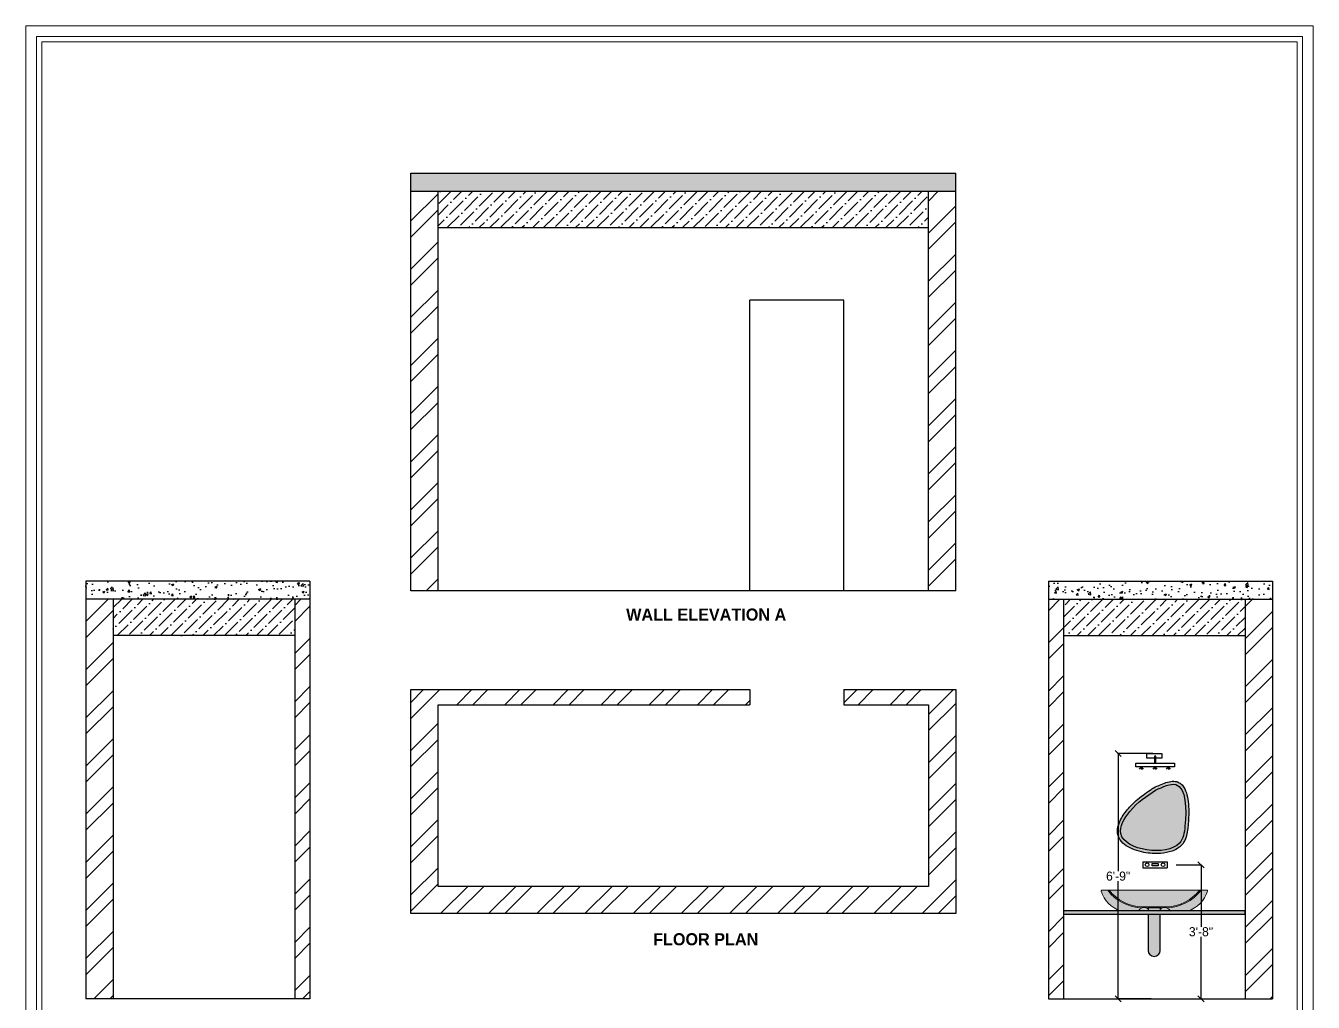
# Model space of a CAD drawing. Header units: inches. Extents: x 9636 to 21597, y -10243 to 557.
# Drawn here: x 16481.2 to 16906.5, y -9520.7 to -9198 of the extents above; entities that cross this region are included whole.
import ezdxf

# ---------------------------------------------------------------- set-up
doc = ezdxf.new("R2010")
doc.units = ezdxf.units.IN
doc.header["$MEASUREMENT"] = 0
doc.layers.add('.', color=30, linetype='Continuous')
doc.layers.add('IEL-HATCH-002', color=7, linetype='Continuous')
doc.layers.add('FURNI', color=140, linetype='Continuous', lineweight=18)
doc.layers.add('OUTLINE', color=7, linetype='Continuous', lineweight=5)
doc.styles.add('HEMI', font='stylu.ttf')
doc.styles.get("Standard").update_dxf_attribs({"font": 'arial.ttf'})
doc.dimstyles.get("Standard").update_dxf_attribs({"dimtxt": 0.18, "dimasz": 0.18, "dimexe": 0.18, "dimexo": 0.0625, "dimgap": 0.09, "dimtad": 0, "dimtih": 1, "dimtoh": 1, "dimdec": 0, "dimzin": 0, "dimdsep": 46, "dimlunit": 4, "dimtxsty": 'Standard', "dimcen": 0.09, "dimadec": 0, "dimazin": 0, "dimtfac": 1, "dimtdec": 0, "dimtofl": 0, "dimtmove": 0, "dimatfit": 3, "dimfxl": 1, "dimtolj": 1, "dimtzin": 0, "dimarcsym": 0})
pattern_1 = [(45, (10404.88425620699, -15306.9802713653), (-7.954951288348661, 7.954951288348661), []), (45, (10410.18755705699, -15306.9802713653), (-7.954951288348661, 7.954951288348661), [])]
pattern_2 = [(49.99999999999999, (10404.88425620699, -15306.9802713653), (7.172601826007535, -0.6275213498259511), [0.75, -8.25]), (355, (10404.88425620699, -15306.9802713653), (-1.38751333613, 7.521921337000118), [0.6, -6.6]), (100.45144446, (10405.48197301699, -15307.0325648053), (5.78508846727112, 6.894399909686294), [0.6374019199999995, -7.011421119999996]), (46.18420000000001, (10404.88425620699, -15304.9802713653), (10.67241330671572, -1.655192807930765), [1.125, -12.375]), (96.63563549, (10405.77362365699, -15305.1182044353), (9.346619456742284, 9.741186007745505), [0.95610342, -10.5171376]), (351.1841639899999, (10404.88425620699, -15304.9802713653), (9.346619450547731, 9.741186002699902), [0.9, -9.90000001]), (21, (10405.88425620699, -15305.4802713653), (5.969070521184617, -4.026188906653388), [0.75, -8.25]), (326.0000000000001, (10405.88425620699, -15305.4802713653), (2.433153319215817, 7.25150045046853), [0.6, -6.6]), (71.45144474, (10406.381678747, -15305.8157871053), (8.402223767299711, 3.225311528063538), [0.6374019000000001, -7.01142112]), (37.50000000000001, (10404.88425620699, -15306.9802713653), (0.1215985531729067, 3.328938538313115), [0, -6.52, 0, -6.7, 0, -6.625]), (7.499999999999999, (10404.88425620699, -15306.9802713653), (2.630695374421486, 3.944117118823602), [0, -3.82, 0, -6.37, 0, -2.525]), (327.5, (10402.654256207, -15306.9802713653), (5.33822436172409, -0.2255487173437976), [0, -2.5, 0, -7.8, 0, -10.35]), (317.5, (10401.654256207, -15306.9802713653), (5.831861693423862, 1.001049823323177), [0, -3.25, 0, -5.18, 0, -7.35])]
pattern_3 = [(45, (10404.88425620699, -15306.9802713653), (1.325825214724776, 4.861359120657514), [6.25, -1.25, 0, -1.25])]
pattern_4 = [(0, (47628.26238259641, 43610.36367657769), (0, 6.985), [5.08, -1.905]), (90, (47628.26238259641, 43610.36367657769), (-6.985, 4.277078946022131e-16), [5.08, -1.905])]

# ---------------------------------------------------------------- blocks, each defined once
blk = doc.blocks.new('KKU')
h = blk.add_hatch()
h.set_pattern_fill('ANGLE')
h.set_pattern_definition(pattern_4)
h.paths.add_polyline_path([(45768.61984609746, 44314.64246063719), (45768.61989512133, 44314.64171183629), (45768.64208294493, 44314.32422422003), (45769.30892289474, 44314.32422422003), (45769.30892289474, 44314.3692372738, 0.3188407789894704), (45769.21004176855, 44314.50853709389, 0.05658871760532751)])
h.paths.add_polyline_path([(45768.0062681121, 44314.63966782465, 0.05430589399828516), (45767.44032933284, 44314.50853709371, 0.3188407787352452), (45767.34144820659, 44314.3692372738), (45767.34144820668, 44314.32422422003), (45767.98422313555, 44314.32422422003)])
at = {"true_color": 0x636466}
h = blk.add_hatch(dxfattribs=at)
h.set_pattern_fill('ANGLE', color=251)
h.set_pattern_definition(pattern_4)
h.paths.add_polyline_path([(45768.42811782991, 44314.65645554881), (45768.41070164242, 44314.90773033031, 0.4142135623730933), (45768.3011205298, 44315.01731144293, 0.5964017716018684), (45768.21548938101, 44314.90607032664), (45768.19818825056, 44314.65645554881), (45768.09559335681, 44313.48264894867), (45768.524700092, 44313.48264894867)])
at = {"true_color": 0xf8f8f6}
h = blk.add_hatch(color=7, dxfattribs=at)
h.dxf.hatch_style = 1
edge = h.paths.add_edge_path()
edge.add_line((45752.59222126332, 44309.34928869751), (45750.71364452882, 44309.3499211957))
edge.add_arc((45750.71364452881, 44309.05899641666), 0.2909247790355494, 90, 186.6497480122819)
edge.add_arc((45759.93867276151, 44311.92464894953), 9.945968937223727, 196.9483316276272, 251.5688589944916)
edge.add_arc((45759.93867276215, 44311.92464895154), 9.945968939332323, 251.5688589946186, 252.484804792136)
edge.add_line((45756.94534667332, 44302.43980329817), (45762.72315752012, 44302.43928165627))
edge.add_arc((45764.60935499011, 44301.46788262419), 2.12164016159734, 107.1631084750718, 152.7513564692017, ccw=False)
edge.add_arc((45764.24661470973, 44318.01678864889), 14.5241330898273, 216.6385853500288, 268.9610990050063, ccw=False)
at = {"true_color": 0xeaeaeb}
h = blk.add_hatch(color=254, dxfattribs=at)
h.dxf.hatch_style = 1
h.paths.add_polyline_path([(45783.41043809806, 44309.33891250911), (45782.95377525436, 44309.33906626296, -0.2266592127884544), (45772.04141679061, 44303.85903375273), (45770.69195152926, 44303.85903375273), (45769.8962027762, 44303.49537777893), (45769.8962027762, 44302.96349511157, -0.2789183185884859), (45772.02710939458, 44303.49504310307, 0.2321162475733865)])
h.paths.add_polyline_path([(45765.31843189568, 44303.85903375273), (45763.96896663433, 44303.85903375273, -0.2268956476491794), (45753.04880725253, 44309.34913496953), (45752.59222126332, 44309.34928869751, 0.2323509107070786), (45763.98327403035, 44303.49504310307, -0.2789183185870224), (45766.11418064874, 44302.96349511157), (45766.11418064874, 44303.49537777893)])
at = {"true_color": 0xf8f8f6}
h = blk.add_hatch(color=7, dxfattribs=at)
h.dxf.hatch_style = 1
h.paths.add_polyline_path([(45782.95377525436, 44309.33906626296), (45753.04880725253, 44309.34913496953, 0.2268956476491779), (45763.96896663433, 44303.85903375273), (45768.00519171247, 44303.85903375273), (45772.04141679061, 44303.85903375273, 0.226659212788456)])
at = {"true_color": 0xadddf7}
h = blk.add_hatch(dxfattribs=at)
h.set_pattern_fill('ANGLE', color=141)
h.set_pattern_definition(pattern_4)
h.paths.add_polyline_path([(45768.93846954223, 44311.90771019266), (45768.89209267795, 44311.97160493447), (45768.80277850914, 44312.02830025898), (45768.67715105918, 44312.07359133173), (45768.52452754137, 44312.10411912205), (45768.35622734384, 44312.11761952292), (45768.1847325222, 44312.11309127184), (45768.02276206299, 44312.09087020768), (45767.88232857401, 44312.05260436615), (45767.77384736473, 44312.00113174888), (45767.70536399038, 44311.9402698447), (45767.68195754938, 44311.87453250277), (45767.70536399038, 44311.80879516048), (45767.77384736473, 44311.74793325667), (45767.88232857401, 44311.69646063903), (45768.02276206299, 44311.65819479713), (45768.1847325222, 44311.63597373371), (45768.35622734384, 44311.63144548226), (45768.52452754137, 44311.64494588349), (45768.67715105918, 44311.67547367382), (45768.80277850914, 44311.72076474656), (45768.89209267795, 44311.77746007071), (45768.93846954223, 44311.84135481252)])
at = {"true_color": 0xf8f8f6}
h = blk.add_hatch(color=7, dxfattribs=at)
h.dxf.hatch_style = 1
edge = h.paths.add_edge_path()
edge.add_arc((45785.29321519132, 44309.04787144607), 0.2909247790357934, 353.3502519876788, 446.5622715788655)
edge.add_line((45785.31066011365, 44309.33827272317), (45783.41043809806, 44309.3389125091))
edge.add_arc((45771.76376871521, 44318.01678864889), 14.52413308982713, 271.03890099502416, 323.31038592493, ccw=False)
edge.add_arc((45771.40102843484, 44301.46788262419), 2.12164016159727, 27.24864353079829, 72.83689152494082, ccw=False)
edge.add_line((45773.28722590482, 44302.43928165628), (45779.06343531171, 44302.43980329818))
edge.add_arc((45776.07188276617, 44311.92502451788), 9.945793493706097, 287.5048007174934, 288.4106744441632)
edge.add_arc((45776.07188276664, 44311.9250245164), 9.945793492160345, 288.4106744442572, 342.9820869962536)
at = {"true_color": 0xeaeaeb}
h = blk.add_hatch(color=254, dxfattribs=at)
h.dxf.hatch_style = 1
h.paths.add_polyline_path([(45766.11418064874, 44302.96349511157, 0.5091258853118577), (45762.72315752012, 44302.43928165628), (45766.11418064874, 44302.43928165628)])
h.paths.add_polyline_path([(45769.8962027762, 44302.96349511157), (45769.8962027762, 44302.43928165628), (45773.28722590482, 44302.43928165628, 0.5091258853136285)])
at = {"true_color": 0xf8f8f6}
h = blk.add_hatch(color=7, dxfattribs=at)
h.dxf.hatch_style = 1
h.paths.add_polyline_path([(45769.8962027762, 44303.49537777893), (45768.00519171247, 44303.49537777893), (45766.11418064874, 44303.49537777893), (45766.11418064874, 44302.43928165628), (45769.8962027762, 44302.43928165628)])
h.paths.add_polyline_path([(45770.69195152926, 44303.85903375273), (45768.00519171247, 44303.85903375273), (45765.31843189568, 44303.85903375273), (45766.11418064874, 44303.49537777893), (45768.00519171247, 44303.49537777893), (45769.8962027762, 44303.49537777893)])
for p, q in [((45750.71364452881, 44309.3499211957, 1.102764133773254e-05), (45785.31066011365, 44309.33827272317, 1.102764133773254e-05)), ((45756.94534667332, 44302.43980329817, 1.102764133773254e-05), (45779.06343531171, 44302.43980329817, 1.102764133773254e-05)), ((45756.94534667332, 44302.43980329817, 1.102764133773254e-05), (45779.06343531171, 44302.43980329817, 1.102764133773254e-05))]:
    blk.add_line(p, q)
at = {"color": 18, "true_color": 0x000000}
for p, q in [((45763.96896663429, 44303.85903375273, 1.102764133768512e-05), (45768.00519171247, 44303.85903375273, 1.102764133768512e-05)), ((45765.31843189568, 44303.85903375273, 1.102764133768512e-05), (45766.11418064874, 44303.49537777893, 1.102764133768512e-05)), ((45766.11418064874, 44303.49537777893, 1.102764133768512e-05), (45766.11418064874, 44302.43928165628, 1.102764133768512e-05)), ((45766.11418064874, 44303.49537777893, 1.102764133768512e-05), (45768.00519171247, 44303.49537777893, 1.102764133768512e-05)), ((45772.04141679066, 44303.85903375273, 1.102764133768512e-05), (45768.00519171247, 44303.85903375273, 1.102764133768512e-05)), ((45769.8962027762, 44303.49537777893, 1.102764133768512e-05), (45768.00519171247, 44303.49537777893, 1.102764133768512e-05)), ((45770.69195152926, 44303.85903375273, 1.102764133768512e-05), (45769.8962027762, 44303.49537777893, 1.102764133768512e-05)), ((45769.8962027762, 44303.49537777893, 1.102764133768512e-05), (45769.8962027762, 44302.43928165628, 1.102764133768512e-05))]:
    blk.add_line(p, q, dxfattribs=at)
for centre, radius, start, end in [((45750.71364452881, 44309.05899641666, 1.102764133773254e-05), 0.2909247790355494, 90, 186.6497480120331), ((45764.24661470973, 44318.01678864889, 1.102764133768512e-05), 14.52413308982741, 216.6385853499012, 268.9610990011263), ((45764.24661470973, 44318.01678864889, 1.102764133768512e-05), 14.16047711603317, 217.7416331936653, 268.8765150864484), ((45771.76376871521, 44318.01678864889, 1.102764133768512e-05), 14.52413308982741, 271.0389009988737, 323.3103859250936), ((45771.76376871521, 44318.01678864889, 1.102764133768512e-05), 14.16047711603317, 271.1234849135516, 322.2068303455644), ((45785.29321519132, 44309.04787144607, 1.102764133773254e-05), 0.2909247790357276, 353.3502519879669, 86.56227157897496), ((45759.93867276151, 44311.92464894953, 1.102764133773254e-05), 9.945968937223693, 196.9483316274598, 252.4848047922124), ((45776.07188276664, 44311.92502451641, 1.102764133773254e-05), 9.945793492161311, 287.504800717439, 342.9820869963255), ((45764.60935499011, 44301.46788262419, 1.102764133768512e-05), 2.121640161597214, 44.8240676393217, 152.7513564689503), ((45771.40102843484, 44301.46788262419, 1.102764133768512e-05), 2.121640161597214, 27.24864353104966, 135.1759323606783)]:
    blk.add_arc(centre, radius, start, end, dxfattribs=at)
blk = doc.blocks.new('ETHBF')
at = {"layer": '.'}
h = blk.add_hatch(color=35, dxfattribs=at)
h.dxf.hatch_style = 1
edge = h.paths.add_edge_path()
edge.add_spline(control_points=[(7475.19299769355, -1054.02470859469), (7477.727226442083, -1052.858063479516), (7482.738315025355, -1050.551183320902), (7484.530222347933, -1054.580971134054), (7484.935009818597, -1057.138239693312)], knot_values=[51.59852246289799, 51.59852246289799, 51.59852246289799, 51.59852246289799, 58.63353651804548, 65.5092945805769, 65.5092945805769, 65.5092945805769, 65.5092945805769], degree=3, periodic=0)
edge.add_line((7484.935009818597, -1057.138239693311), (7485.946899735949, -1057.138239693311))
edge.add_spline(control_points=[(7485.946899735949, -1057.138239693311), (7485.901973719812, -1056.838677224866), (7485.85070321487, -1056.54449504058), (7485.595155660663, -1055.28115266966), (7485.320321465526, -1054.378846244924), (7484.673189581817, -1053.09570449224), (7484.375518365676, -1052.645424424851), (7483.642623145201, -1051.872351027558), (7483.203519037259, -1051.550694172226), (7482.401145687452, -1051.213893120763), (7482.078742825741, -1051.128864831477), (7481.432857626427, -1051.041306967049), (7481.107256292318, -1051.035621581034), (7480.09630705382, -1051.102305983406), (7479.405347484975, -1051.264466853677), (7477.998031992947, -1051.711194401757), (7477.281693283643, -1051.998014476437), (7475.965179523024, -1052.568250171723), (7475.3667817521, -1052.843830742241), (7474.641150573902, -1053.190763298801)], knot_values=[51.46633007546641, 51.46633007546641, 51.46633007546641, 51.46633007546641, 52.22408587632717, 52.22408587632717, 54.79347148689325, 54.79347148689325, 56.39258426002279, 56.39258426002279, 57.99169703315233, 57.99169703315233, 58.94066846467395, 58.94066846467395, 59.88963989619558, 59.88963989619558, 61.87783306564467, 61.87783306564467, 63.86602623509377, 63.86602623509377, 65.5092945805769, 65.5092945805769, 65.5092945805769, 65.5092945805769], degree=3, periodic=0)
edge.add_spline(control_points=[(7474.641150573902, -1053.190763298801), (7474.254319577703, -1053.446741205379), (7473.865883917926, -1053.703774411198), (7472.698576047313, -1054.485896578335), (7471.917629650077, -1055.021994263455), (7469.591550381476, -1056.738133420923), (7468.062363343068, -1058.027310369657), (7466.154223744121, -1060.163593040022), (7465.682830107229, -1060.738135494656), (7464.785986490269, -1061.955436680289), (7464.363434985566, -1062.595311050084), (7463.574957511153, -1064.002352050249), (7463.22337808408, -1064.774782250402), (7462.748932252658, -1066.348955260996), (7462.624502628229, -1067.154260183986), (7462.723105652081, -1068.401095891994), (7462.82014777503, -1068.844664017354), (7463.13036821971, -1069.675876203947), (7463.341067541707, -1070.066846490616), (7464.109748063493, -1071.169935253312), (7464.798126734197, -1071.799112524977), (7466.393472829728, -1072.878277794549), (7467.303381458836, -1073.329285818608), (7469.266133877449, -1074.070757350413), (7470.319365247569, -1074.360648585255), (7473.20751101347, -1074.913579623451), (7475.098560449551, -1075.033219709839), (7478.241788576521, -1074.795974833738), (7479.535574141439, -1074.551684255812), (7481.578337522436, -1073.822706702878), (7482.384212324108, -1073.412786572324), (7483.398767259307, -1072.634963937282), (7483.695694490365, -1072.362200119895), (7484.224783060245, -1071.763992390925), (7484.453550338601, -1071.443112346244), (7485.038329904231, -1070.444757199729), (7485.302461230571, -1069.726283914301), (7485.686998778632, -1068.22585986632), (7485.808405258553, -1067.441695152493), (7485.968455957642, -1066.067302111599), (7486.02277937968, -1065.491483903177), (7486.116820358486, -1064.302612129604), (7486.154772064076, -1063.692766019145), (7486.232663780562, -1061.8430678366), (7486.236857810009, -1060.583364752668), (7486.125452352704, -1058.601370370063), (7486.054308098871, -1057.854428598877), (7485.946899735949, -1057.138239693311)], knot_values=[0, 0, 0, 0, 1.439234691296798, 1.439234691296798, 4.317704073890394, 4.317704073890394, 10.07464283907759, 10.07464283907759, 12.00953679836767, 12.00953679836767, 13.94443075765776, 13.94443075765776, 16.13890646387469, 16.13890646387469, 18.33338217009162, 18.33338217009162, 19.54446128312804, 19.54446128312804, 20.75554039616446, 20.75554039616446, 23.21421893639734, 23.21421893639734, 25.67289747663021, 25.67289747663021, 28.13157601686309, 28.13157601686309, 32.21505456733987, 32.21505456733987, 35.27426246060595, 35.27426246060595, 37.56912490957286, 37.56912490957286, 38.62884930308252, 38.62884930308252, 39.68857369659217, 39.68857369659217, 41.77726565863804, 41.77726565863804, 43.86595762068391, 43.86595762068391, 45.31314328195321, 45.31314328195321, 46.7603289432225, 46.7603289432225, 49.65470026576109, 49.65470026576109, 51.46633007546641, 51.46633007546641, 51.46633007546641, 51.46633007546641], degree=3, periodic=0)
edge.add_line((7485.946899735948, -1057.138239693311), (7484.935009818596, -1057.138239693311))
edge.add_spline(control_points=[(7484.935009818597, -1057.138239693312), (7485.355555326884, -1059.795060578401), (7485.175537219637, -1065.763954246106), (7483.24904427378, -1076.608232452356), (7459.231966520705, -1073.146173017607), (7467.1713732196, -1059.332862957657), (7472.250842540578, -1055.971622684535), (7475.19299769355, -1054.02470859469)], knot_values=[0, 0, 0, 0, 7.143425572268889, 13.05064795070342, 32.69996331950355, 40.65200627116285, 51.59852246289799, 51.59852246289799, 51.59852246289799, 51.59852246289799], degree=3, periodic=0)
at = {"layer": '.', "true_color": 0xadddf7}
h = blk.add_hatch(color=141, dxfattribs=at)
h.dxf.hatch_style = 1
edge = h.paths.add_edge_path()
edge.add_spline(control_points=[(7475.19299769355, -1054.02470859469), (7472.250842540578, -1055.971622684535), (7467.1713732196, -1059.332862957657), (7459.231966520705, -1073.146173017607), (7483.24904427378, -1076.608232452356), (7485.175537219637, -1065.763954246106), (7485.355555326884, -1059.795060578401), (7484.935009818597, -1057.138239693312)], knot_values=[0, 0, 0, 0, 10.94651619173513, 18.89855914339444, 38.54787451219457, 44.4550968906291, 51.59852246289799, 51.59852246289799, 51.59852246289799, 51.59852246289799], degree=3, periodic=0)
edge.add_spline(control_points=[(7484.935009818597, -1057.138239693312), (7484.530222347933, -1054.580971134054), (7482.738315025355, -1050.551183320902), (7477.727226442083, -1052.858063479516), (7475.19299769355, -1054.02470859469)], knot_values=[51.59852246289799, 51.59852246289799, 51.59852246289799, 51.59852246289799, 58.47428052542941, 65.5092945805769, 65.5092945805769, 65.5092945805769, 65.5092945805769], degree=3, periodic=0)
blk.add_open_spline([(7474.641150573902, -1053.190763298801), (7474.254319577703, -1053.446741205379), (7473.865883917926, -1053.703774411198), (7472.698576047313, -1054.485896578335), (7471.917629650077, -1055.021994263455), (7469.591550381476, -1056.738133420923), (7468.062363343068, -1058.027310369657), (7466.154223744121, -1060.163593040022), (7465.682830107229, -1060.738135494656), (7464.785986490269, -1061.955436680289), (7464.363434985566, -1062.595311050084), (7463.574957511153, -1064.002352050249), (7463.22337808408, -1064.774782250402), (7462.748932252658, -1066.348955260996), (7462.624502628229, -1067.154260183986), (7462.723105652081, -1068.401095891994), (7462.82014777503, -1068.844664017354), (7463.13036821971, -1069.675876203947), (7463.341067541707, -1070.066846490616), (7464.109748063493, -1071.169935253312), (7464.798126734197, -1071.799112524977), (7466.393472829728, -1072.878277794549), (7467.303381458836, -1073.329285818608), (7469.266133877449, -1074.070757350413), (7470.319365247569, -1074.360648585255), (7473.20751101347, -1074.913579623451), (7475.098560449551, -1075.033219709839), (7478.241788576521, -1074.795974833738), (7479.535574141439, -1074.551684255812), (7481.578337522436, -1073.822706702878), (7482.384212324108, -1073.412786572324), (7483.398767259307, -1072.634963937282), (7483.695694490365, -1072.362200119895), (7484.224783060245, -1071.763992390925), (7484.453550338601, -1071.443112346244), (7485.038329904231, -1070.444757199729), (7485.302461230571, -1069.726283914301), (7485.686998778632, -1068.22585986632), (7485.808405258553, -1067.441695152493), (7485.968455957642, -1066.067302111599), (7486.02277937968, -1065.491483903177), (7486.116820358486, -1064.302612129604), (7486.154772064076, -1063.692766019145), (7486.232663780562, -1061.8430678366), (7486.236857810009, -1060.583364752668), (7486.107513952533, -1058.282231530422), (7485.989848958843, -1057.232385459413), (7485.595155660663, -1055.28115266966), (7485.320321465526, -1054.378846244924), (7484.673189581817, -1053.09570449224), (7484.375518365676, -1052.645424424851), (7483.642623145201, -1051.872351027558), (7483.203519037259, -1051.550694172226), (7482.401145687452, -1051.213893120763), (7482.078742825741, -1051.128864831477), (7481.432857626427, -1051.041306967049), (7481.107256292318, -1051.035621581034), (7480.09630705382, -1051.102305983406), (7479.405347484975, -1051.264466853677), (7477.998031992947, -1051.711194401757), (7477.281693283643, -1051.998014476437), (7475.965179523024, -1052.568250171723), (7475.3667817521, -1052.843830742241), (7474.641150573902, -1053.190763298801)], degree=3, knots=[0, 0, 0, 0, 1.439234691296798, 1.439234691296798, 4.317704073890394, 4.317704073890394, 10.07464283907759, 10.07464283907759, 12.00953679836767, 12.00953679836767, 13.94443075765776, 13.94443075765776, 16.13890646387469, 16.13890646387469, 18.33338217009162, 18.33338217009162, 19.54446128312804, 19.54446128312804, 20.75554039616446, 20.75554039616446, 23.21421893639734, 23.21421893639734, 25.67289747663021, 25.67289747663021, 28.13157601686309, 28.13157601686309, 32.21505456733987, 32.21505456733987, 35.27426246060595, 35.27426246060595, 37.56912490957286, 37.56912490957286, 38.62884930308252, 38.62884930308252, 39.68857369659217, 39.68857369659217, 41.77726565863804, 41.77726565863804, 43.86595762068391, 43.86595762068391, 45.31314328195321, 45.31314328195321, 46.7603289432225, 46.7603289432225, 49.65470026576109, 49.65470026576109, 52.22408587632717, 52.22408587632717, 54.79347148689325, 54.79347148689325, 56.39258426002279, 56.39258426002279, 57.99169703315233, 57.99169703315233, 58.94066846467395, 58.94066846467395, 59.88963989619558, 59.88963989619558, 61.87783306564467, 61.87783306564467, 63.86602623509377, 63.86602623509377, 65.5092945805769, 65.5092945805769, 65.5092945805769, 65.5092945805769])
blk.add_spline([(7475.19299769355, -1054.02470859469), (7466.764799244818, -1061.009813292883), (7463.755092432955, -1068.370292354171), (7483.160438317107, -1071.457061794703), (7484.982062727795, -1065.837723690027), (7481.972355916048, -1052.145420206187), (7475.19299769355, -1054.02470859469)], degree=3)
blk = doc.blocks.new('_Oblique')
at = {"color": 0, "linetype": 'ByBlock', "lineweight": -2}
blk.add_line((-0.5, -0.5), (0.5, 0.5), dxfattribs=at)
blk = doc.blocks.new('*D533')
at = {"color": 254, "lineweight": -2, "transparency": 16777216}
for p, q in [((16861.26871877224, -9475.295916460926), (16869.62288079183, -9475.295916460926)), ((16861.26871877224, -9519.558697978322), (16869.62288079183, -9519.558697978322))]:
    blk.add_line(p, q, dxfattribs=at)
at = {"color": 5, "lineweight": -2, "transparency": 16777216}
for p, q in [((16869.44288079183, -9475.295916460926), (16869.44288079183, -9495.783500484633)), ((16869.44288079183, -9519.558697978322), (16869.44288079183, -9499.071113954617))]:
    blk.add_line(p, q, dxfattribs=at)
at = {"layer": 'Defpoints', "color": 0, "transparency": 16777216}
for p in [(16858.26871877224, -9475.295916460926), (16858.26871877224, -9519.558697978322), (16869.44288079183, -9519.558697978322)]:
    blk.add_point(p, dxfattribs=at)
at = {"color": 5, "lineweight": -2, "transparency": 16777216, "xscale": 2, "yscale": 2, "zscale": 2}
for p, rotation in [((16869.44288079183, -9475.295916460926), 90), ((16869.44288079183, -9519.558697978322), 270)]:
    blk.add_blockref('_Oblique', p, dxfattribs=dict(at, rotation=rotation))
at = {"color": 5, "transparency": 16777216, "insert": (16869.44288079183, -9497.427307219628), "char_height": 3, "attachment_point": 5, "style": 'HEMI'}
blk.add_mtext('\\A1;3\'-8"', dxfattribs=at)
blk = doc.blocks.new('*D534')
at = {"color": 254, "lineweight": -2, "transparency": 16777216}
for p, q in [((16853.51467996151, -9438.538945101673), (16841.88973746162, -9438.538945101673)), ((16853.03409079474, -9519.558697978322), (16841.88973746162, -9519.558697978322))]:
    blk.add_line(p, q, dxfattribs=at)
at = {"color": 5, "lineweight": -2, "transparency": 16777216}
for p, q in [((16842.06973746162, -9438.538945101673), (16842.06973746162, -9477.402818611741)), ((16842.06973746162, -9519.558697978322), (16842.06973746162, -9480.694824468255))]:
    blk.add_line(p, q, dxfattribs=at)
at = {"layer": 'Defpoints', "color": 0, "transparency": 16777216}
for p in [(16856.51467996151, -9438.538945101673), (16842.06973746162, -9519.558697978322), (16856.03409079474, -9519.558697978322)]:
    blk.add_point(p, dxfattribs=at)
at = {"color": 5, "lineweight": -2, "transparency": 16777216, "xscale": 2, "yscale": 2, "zscale": 2}
for p, rotation in [((16842.06973746162, -9438.538945101673), 90), ((16842.06973746162, -9519.558697978322), 270)]:
    blk.add_blockref('_Oblique', p, dxfattribs=dict(at, rotation=rotation))
at = {"color": 5, "transparency": 16777216, "insert": (16842.06973746161, -9479.048821540002), "char_height": 3, "attachment_point": 5, "style": 'HEMI'}
blk.add_mtext('\\A1;6\'-9"', dxfattribs=at)

msp = doc.modelspace()

# ---------------------------------------------------------------- hatches: boundary and pattern name
at = {"layer": 'IEL-HATCH-002', "transparency": 33554687}
h = msp.add_hatch(dxfattribs=at)
h.set_pattern_fill('AR-CONC', color=9)
h.set_pattern_definition(pattern_2)
h.paths.add_polyline_path([(16788.4356516758, -9246.719423834515), (16608.43565167581, -9246.719423834515), (16608.43565167581, -9252.719423834515), (16788.4356516758, -9252.719423834515)])
at = {"layer": 'IEL-HATCH-002', "true_color": 0xf27172, "transparency": 33554687}
h = msp.add_hatch(dxfattribs=at)
h.set_pattern_fill('ANSI32', color=11, scale=30)
h.set_pattern_definition(pattern_1)
h.paths.add_polyline_path([(16617.43565167581, -9336.719423834513), (16617.43565167581, -9312.719423834511), (16617.43565167581, -9288.719423834511), (16617.43565167581, -9264.719423834511), (16617.43565167581, -9252.719423834515), (16608.43565167581, -9252.719423834515), (16608.43565167581, -9384.719423834515), (16617.43565167581, -9384.719423834515), (16617.43565167581, -9360.719423834515)])
h.paths.add_polyline_path([(16788.4356516758, -9252.719423834515), (16779.43565167581, -9252.719423834515), (16779.43565167581, -9384.719423834515), (16788.43565167581, -9384.719423834515)])
at = {"layer": 'IEL-HATCH-002', "true_color": 0xafd9aa, "transparency": 33554687}
h = msp.add_hatch(dxfattribs=at)
h.set_pattern_fill('ANSI36', color=9, scale=20)
h.set_pattern_definition(pattern_3)
h.paths.add_polyline_path([(16779.43565167581, -9252.719423834515), (16617.43565167581, -9252.719423834515), (16617.43565167581, -9264.719423834511), (16665.43565167581, -9264.719423834511), (16713.43565167581, -9264.719423834511), (16751.43565167581, -9264.719423834511), (16779.43565167581, -9264.719423834511)])
at = {"layer": 'IEL-HATCH-002', "transparency": 33554687}
h = msp.add_hatch(dxfattribs=at)
h.set_pattern_fill('AR-CONC', color=9)
h.set_pattern_definition([(49.99999999999999, (4791.57054351849, -5051.349094664165), (7.172601826007535, -0.6275213498259511), [0.75, -8.25]), (355, (4791.57054351849, -5051.349094664165), (-1.38751333613, 7.521921337000118), [0.6, -6.6]), (100.45144446, (4792.16826032849, -5051.401388104165), (5.78508846727112, 6.894399909686294), [0.6374019199999991, -7.011421119999993]), (46.18420000000001, (4791.57054351849, -5049.349094664165), (10.67241330671572, -1.655192807930765), [1.125, -12.375]), (96.63563549, (4792.45991096849, -5049.487027734165), (9.346619456742284, 9.741186007745505), [0.95610342, -10.5171376]), (351.1841639899999, (4791.57054351849, -5049.349094664165), (9.346619450547731, 9.741186002699902), [0.9, -9.90000001]), (21, (4792.57054351849, -5049.849094664165), (5.969070521184617, -4.026188906653388), [0.75, -8.25]), (326.0000000000001, (4792.57054351849, -5049.849094664165), (2.433153319215817, 7.25150045046853), [0.6, -6.6]), (71.45144474, (4793.06796605849, -5050.184610404165), (8.402223767299711, 3.225311528063538), [0.6374019000000001, -7.01142112]), (37.50000000000001, (4791.57054351849, -5051.349094664165), (0.1215985531729067, 3.328938538313115), [0, -6.52, 0, -6.7, 0, -6.625]), (7.499999999999999, (4791.57054351849, -5051.349094664165), (2.630695374421486, 3.944117118823602), [0, -3.82, 0, -6.37, 0, -2.525]), (327.5, (4789.34054351849, -5051.349094664165), (5.33822436172409, -0.2255487173437976), [0, -2.5, 0, -7.8, 0, -10.35]), (317.5, (4788.34054351849, -5051.349094664165), (5.831861693423862, 1.001049823323177), [0, -3.25, 0, -5.18, 0, -7.35])])
h.paths.add_polyline_path([(16575.08287129888, -9381.558697978318), (16501.08287129888, -9381.558697978318), (16501.08287129888, -9387.558697978318), (16575.08287129888, -9387.558697978318)])
h = msp.add_hatch(dxfattribs=at)
h.set_pattern_fill('AR-CONC', color=9)
h.set_pattern_definition(pattern_2)
h.paths.add_polyline_path([(16893.03409079474, -9381.558697978318), (16819.03409079474, -9381.558697978318), (16819.03409079474, -9387.558697978318), (16893.03409079474, -9387.558697978318)])
at = {"layer": 'IEL-HATCH-002', "true_color": 0xf27172, "transparency": 33554687}
h = msp.add_hatch(dxfattribs=at)
h.set_pattern_fill('ANSI32', color=11, scale=30)
h.set_pattern_definition([(45, (4791.57054351849, -5051.349094664165), (-7.954951288348661, 7.954951288348661), []), (45, (4796.87384436849, -5051.349094664165), (-7.954951288348661, 7.954951288348661), [])])
h.paths.add_polyline_path([(16510.08287129888, -9387.558697978318), (16501.08287129888, -9387.558697978318), (16501.08287129888, -9519.558697978318), (16510.08287129888, -9519.558697978318)])
h.paths.add_polyline_path([(16575.08287129888, -9387.558697978318), (16570.08287129888, -9387.558697978318), (16570.08287129888, -9519.558697978318), (16575.08287129888, -9519.558697978318)])
at = {"layer": 'IEL-HATCH-002', "true_color": 0xafd9aa, "transparency": 33554687}
h = msp.add_hatch(dxfattribs=at)
h.set_pattern_fill('ANSI36', color=9, scale=20)
h.set_pattern_definition([(45, (10444.92369372292, -15306.9802713653), (1.325825214724776, 4.861359120657514), [6.25, -1.25, 0, -1.25])])
h.paths.add_polyline_path([(16570.08287129888, -9387.558697978318), (16510.08287129888, -9387.558697978318), (16510.08287129888, -9399.558697978318), (16516.08287129888, -9399.558697978318), (16564.08287129888, -9399.558697978318), (16570.08287129888, -9399.558697978318)])
at = {"layer": 'IEL-HATCH-002', "true_color": 0xf27172, "transparency": 33554687}
h = msp.add_hatch(dxfattribs=at)
h.set_pattern_fill('ANSI32', color=11, scale=30)
h.set_pattern_definition(pattern_1)
h.paths.add_polyline_path([(16824.03409079474, -9387.558697978318), (16819.03409079474, -9387.558697978318), (16819.03409079474, -9519.558697978318), (16824.03409079474, -9519.558697978318)])
h.paths.add_polyline_path([(16893.03409079474, -9387.558697978318), (16884.03409079474, -9387.558697978318), (16884.03409079474, -9423.55869797832), (16884.04597301703, -9423.55869797832), (16884.04597301703, -9447.55869797832), (16884.04597301703, -9471.55869797832), (16884.05785523932, -9471.55869797832), (16884.05785523932, -9495.55869797832), (16884.05785523932, -9519.558697978318), (16893.03409079474, -9519.558697978318)])
at = {"layer": 'IEL-HATCH-002', "true_color": 0xafd9aa, "transparency": 33554687}
h = msp.add_hatch(dxfattribs=at)
h.set_pattern_fill('ANSI36', color=9, scale=20)
h.set_pattern_definition(pattern_3)
h.paths.add_polyline_path([(16884.03409079474, -9387.558697978318), (16824.03409079474, -9387.558697978318), (16824.03409079474, -9399.558697978318), (16830.04597301703, -9399.558697978318), (16854.04597301703, -9399.558697978318), (16860.04597301703, -9399.558697978318), (16866.04597301703, -9399.558697978318), (16872.04597301703, -9399.558697978318), (16878.04597301704, -9399.558697978318), (16884.03409079474, -9399.55869797832)])
at = {"layer": 'IEL-HATCH-002', "true_color": 0xf27172, "transparency": 33554687}
h = msp.add_hatch(dxfattribs=at)
h.set_pattern_fill('ANSI32', color=11, scale=30)
h.set_pattern_definition(pattern_1)
h.paths.add_polyline_path([(16788.43565167581, -9417.410508331068), (16751.43565167581, -9417.410508331068), (16751.43565167581, -9422.410508331068), (16761.4356516758, -9422.410508331068), (16779.43565167581, -9422.410508331068), (16779.43565167581, -9434.41050833107), (16779.43565167581, -9458.410508331068), (16779.43565167581, -9482.410508331068), (16761.4356516758, -9482.410508331068), (16713.4356516758, -9482.410508331068), (16665.4356516758, -9482.410508331068), (16617.43565167581, -9482.410508331068), (16617.43565167581, -9458.410508331068), (16617.43565167581, -9434.410508331068), (16617.43565167581, -9422.410508331068), (16665.43565167581, -9422.410508331068), (16713.43565167581, -9422.410508331068), (16720.43565167581, -9422.410508331068), (16720.43565167581, -9417.410508331068), (16608.43565167581, -9417.410508331068), (16608.43565167581, -9491.410508331068), (16788.43565167581, -9491.410508331068)])
at = {"layer": 'IEL-HATCH-002', "transparency": 33554687}
h = msp.add_hatch(color=9, dxfattribs=at)
h.dxf.hatch_style = 1
h.paths.add_polyline_path([(16855.97787769872, -9491.558697978322), (16851.97787769872, -9491.558697978322), (16851.97787769872, -9503.558697978318, 1), (16855.97787769872, -9503.558697978318)])
h.paths.add_polyline_path([(16884.03409079474, -9490.558697978322), (16824.03409079474, -9490.558697978322), (16824.03409079474, -9491.558697978322), (16884.03409079474, -9491.558697978322)])

# ---------------------------------------------------------------- linework, layer by layer
at = {"color": 18, "true_color": 0x000000}
for p, q in [((16608.43565167581, -9384.719423834515), (16608.43565167581, -9246.719423834515)), ((16608.43565167581, -9246.719423834515), (16788.43565167581, -9246.719423834515)), ((16788.43565167581, -9384.719423834515), (16788.43565167581, -9246.719423834515)), ((16788.43565167581, -9384.719423834515), (16788.4356516758, -9246.719423834515)), ((16608.43565167581, -9252.719423834515), (16788.43565167581, -9252.719423834515)), ((16617.43565167581, -9384.719423834515), (16617.43565167581, -9252.719423834515)), ((16779.43565167581, -9384.719423834515), (16779.43565167581, -9252.719423834515)), ((16617.43565167581, -9264.719423834515), (16779.43565167581, -9264.719423834515)), ((16720.43565167581, -9384.719423834515), (16720.43565167581, -9288.719423834515)), ((16751.43565167581, -9288.719423834515), (16720.43565167581, -9288.719423834515)), ((16751.43565167581, -9384.719423834515), (16751.43565167581, -9288.719423834515)), ((16501.08287129888, -9381.558697978318), (16501.08287129888, -9519.558697978318)), ((16575.08287129888, -9381.558697978318), (16501.08287129888, -9381.558697978318)), ((16575.08287129888, -9381.558697978318), (16575.08287129888, -9519.558697978318)), ((16819.03409079474, -9381.558697978318), (16819.03409079474, -9519.558697978318)), ((16819.03409079474, -9381.558697978318), (16893.03409079474, -9381.558697978318)), ((16893.03409079474, -9381.558697978318), (16893.03409079474, -9519.558697978318)), ((16788.43565167581, -9384.719423834515), (16608.43565167581, -9384.719423834515)), ((16575.08287129888, -9387.558697978318), (16501.08287129888, -9387.558697978318)), ((16510.08287129888, -9387.558697978318), (16510.08287129888, -9519.558697978318)), ((16570.08287129888, -9387.558697978318), (16570.08287129888, -9519.558697978318)), ((16819.03409079474, -9387.558697978318), (16893.03409079474, -9387.558697978318)), ((16824.03409079474, -9387.558697978318), (16824.03409079474, -9519.558697978318)), ((16884.03409079474, -9387.558697978318), (16884.03409079474, -9519.558697978318)), ((16570.08287129888, -9399.558697978318), (16510.08287129888, -9399.558697978318)), ((16824.03409079474, -9399.558697978318), (16884.03409079474, -9399.558697978318)), ((16608.43565167581, -9417.410508331068), (16720.43565167581, -9417.410508331068)), ((16608.43565167581, -9491.410508331068), (16608.43565167581, -9417.410508331068)), ((16720.43565167581, -9417.410508331068), (16720.43565167581, -9422.410508331068)), ((16751.43565167581, -9417.410508331068), (16788.43565167581, -9417.410508331068)), ((16751.43565167581, -9417.410508331068), (16751.43565167581, -9422.410508331068)), ((16788.43565167581, -9417.410508331068), (16788.43565167581, -9491.410508331068)), ((16617.43565167581, -9422.410508331068), (16720.43565167581, -9422.410508331068)), ((16617.43565167581, -9482.410508331068), (16617.43565167581, -9422.410508331068)), ((16751.43565167581, -9422.410508331068), (16779.43565167581, -9422.410508331068)), ((16779.43565167581, -9422.410508331068), (16779.43565167581, -9482.410508331068)), ((16850.26902728587, -9474.295916460922), (16858.26871877223, -9474.295916460922)), ((16850.26902728587, -9474.295916460922), (16850.26902728587, -9476.295916460922)), ((16858.26871877223, -9474.295916460922), (16858.26871877223, -9476.295916460922)), ((16850.26902728587, -9476.295916460922), (16858.26871877223, -9476.295916460922)), ((16779.43565167581, -9482.410508331068), (16617.43565167581, -9482.410508331068)), ((16788.43565167581, -9491.410508331068), (16608.43565167581, -9491.410508331068)), ((16575.08287129888, -9519.558697978318), (16501.08287129888, -9519.558697978318)), ((16819.03409079474, -9519.558697978318), (16893.03409079474, -9519.558697978318))]:
    msp.add_line(p, q, dxfattribs=at)
at = {"color": 1, "ltscale": 10}
for p, q in [((16849.1354528001, -9443.723856829574), (16849.77794557124, -9442.956736468246)), ((16849.77794557124, -9442.956736468246), (16849.77794557124, -9443.836718462875)), ((16850.42043834239, -9443.723856829574), (16849.77794557124, -9442.956736468246)), ((16853.62638001949, -9443.723856829574), (16854.26887279064, -9442.956736468246)), ((16854.26887279064, -9442.956736468246), (16854.26887279064, -9443.836718462875)), ((16854.91136603862, -9443.723856829574), (16854.26887279064, -9442.956736468246)), ((16858.08915906459, -9443.723856829574), (16858.73165183574, -9442.956736468246)), ((16858.73165183574, -9442.956736468246), (16858.73165183574, -9443.836718462875)), ((16859.37414460689, -9443.723856829574), (16858.73165183574, -9442.956736468246))]:
    msp.add_line(p, q, dxfattribs=at)
at = {"color": 250, "ltscale": 10, "elevation": 7.290052109294597e-10}
for points in [[(16847.87266593486, -9441.690274142196), (16860.66508012325, -9441.690274142196), (16860.66508012325, -9442.956736468246), (16847.87266593486, -9442.956736468246)], [(16854.02778106242, -9441.690274142196), (16854.50996499568, -9441.690274142196), (16854.50996499568, -9439.342636965683), (16854.02778106242, -9439.342636965683)]]:
    msp.add_lwpolyline(points, close=True, dxfattribs=at)
msp.add_lwpolyline([(16854.02778106242, -9440.091875933578), (16851.57703977138, -9440.091875933578), (16851.57703977138, -9438.538945101669), (16856.5146799615, -9438.538945101669), (16856.5146799615, -9440.091875933578), (16854.50996499568, -9440.091875933578)], dxfattribs=at)
at = {"color": 18, "true_color": 0x000000, "elevation": 7.290052109294597e-10}
msp.add_lwpolyline([(16853.28424649745, -9474.90140237706), (16855.25349956065, -9474.90140237706), (16855.25349956065, -9475.62613096135), (16853.28424649745, -9475.62613096135)], close=True, dxfattribs=at)
msp.add_lwpolyline([(16824.03409079474, -9491.558697978318), (16884.03409079474, -9491.558697978318), (16884.03409079474, -9490.558697978318), (16824.03409079474, -9490.558697978318)], close=True)
msp.add_lwpolyline([(16851.97787769872, -9491.558697978315), (16851.97787769872, -9503.558697978315, 0.9999999999999999), (16855.97787769872, -9503.558697978315), (16855.97787769872, -9491.558697978315)], format="xyb")
at = {"color": 18, "true_color": 0x000000}
for centre in [(16851.62282186061, -9475.274034403732), (16856.91492372066, -9475.274034403732)]:
    msp.add_circle(centre, 0.6, dxfattribs=at)
at = {"layer": 'FURNI', "color": 18, "true_color": 0x000000}
for points in [[(16481.20776554762, -9793.187803838702), (16481.20776554762, -9198.00000469209), (16906.5226771854, -9198.00000469209), (16906.5226771854, -9793.187803838702)], [(16484.7495041011, -9789.646065285224), (16484.7495041011, -9201.541743245569), (16902.98093863192, -9201.541743245569), (16902.98093863192, -9789.646065285224)], [(16486.52037337784, -9787.875196008486), (16486.52037337784, -9203.312612522308), (16901.21006935518, -9203.312612522308), (16901.21006935518, -9787.875196008486)]]:
    msp.add_lwpolyline(points, close=True, dxfattribs=at)

# ---------------------------------------------------------------- block references
msp.add_blockref('ETHBF', (9379.170312579503, -8396.63171447647))
at = {"layer": 'OUTLINE', "color": 18, "lineweight": 0, "true_color": 0x000000, "xscale": -1}
msp.add_blockref('KKU', (62622.03848178725, -53792.9985012765, -1.102764133773254e-05), dxfattribs=at)

# ---------------------------------------------------------------- texts
at = {"color": 1, "lineweight": 15, "char_height": 4, "width": 81.15854926033077, "attachment_point": 3, "rotation": 0.009437408490801156, "style": 'HEMI'}
for s, insert in [('\\pxqc;{\\fStylus BT|b1|i0|c0|p34;WALL ELEVATION A}', (16746.56976739665, -9390.5854675033)), ('\\pxqc;{\\fStylus BT|b1|i0|c0|p34;FLOOR PLAN}', (16746.40484730544, -9497.880366649253))]:
    msp.add_mtext(s, dxfattribs=dict(at, insert=insert))

# ---------------------------------------------------------------- dimensions: what is measured, and where the dimension line sits
at = {"color": 18, "true_color": 0x000000}
for base, p1, p2, picture, middle in [((16842.06973746162, -9519.558697978322), (16856.5146799615, -9438.538945101669), (16856.03409079474, -9519.558697978318), '*D534', (16842.06973746161, -9479.048821540002)), ((16869.44288079183, -9519.558697978322), (16858.26871877223, -9475.295916460922), (16858.26871877223, -9519.558697978318), '*D533', (16869.44288079183, -9497.427307219628))]:
    dim = msp.add_linear_dim(base=base, p1=p1, p2=p2, angle=90, dimstyle='Standard', override={"dimtxt": 3, "dimasz": 2, "dimexo": 3, "dimtxsty": 'HEMI', "dimblk": 'Oblique', "dimcen": 0, "dimclrd": 5, "dimclre": 254, "dimclrt": 5, "dimldrblk": 'Oblique', "dimfxl": 0.03937007874015748, "dimarcsym": 1}, dxfattribs=at)
    dim.commit()
    dim.dimension.update_dxf_attribs({"geometry": picture, "text_midpoint": middle})

doc.saveas('drawing.dxf')
